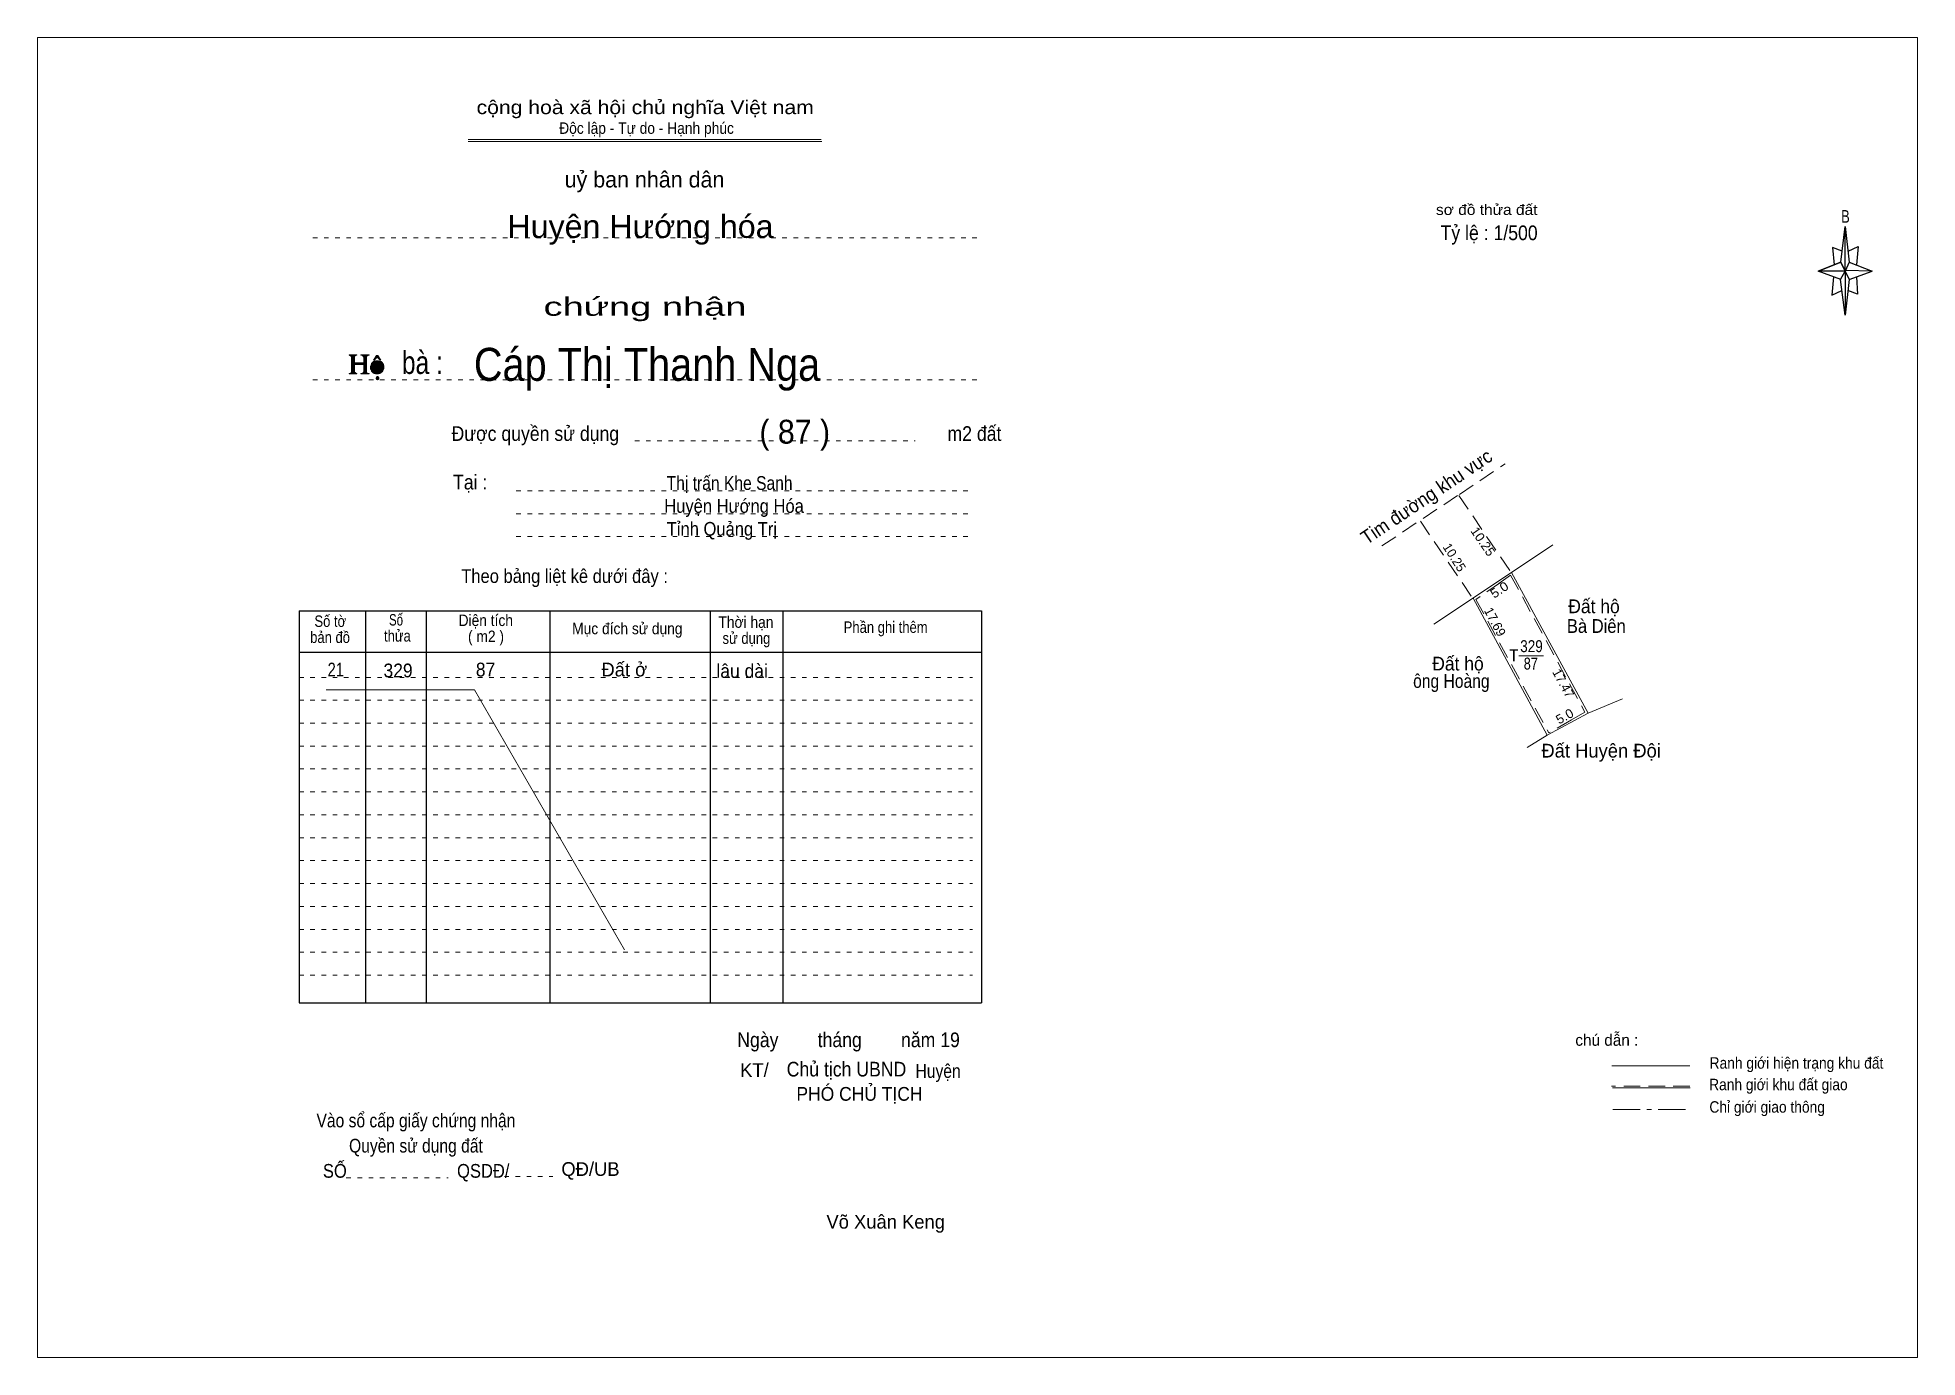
# Model space of a CAD drawing. Header units: centimetres. Extents: x -0.5 to 40.5, y 0 to 28.8.
import ezdxf
from ezdxf.enums import TextEntityAlignment as Align

# ---------------------------------------------------------------- set-up
doc = ezdxf.new("R2010")
doc.units = ezdxf.units.CM
doc.header["$LTSCALE"] = 0.12
for name, pattern in [('DOT_DASHED', [7.7, 5, -1.2, 0.3, -1.2]), ('DOTTED', [1.5, 0.3, -1.2]), ('MEDIUM_DASHED', [4.5, 3, -1.5])]:
    doc.linetypes.add(name, pattern=pattern)
for name, color, linetype, lineweight in [('1', 7, 'DOTTED', 13), ('2', 7, 'MEDIUM_DASHED', 13), ('31', 7, 'MEDIUM_DASHED', 13), ('34', 7, 'Continuous', 13), ('50', 7, 'Continuous', 25)]:
    doc.layers.add(name, color=color, linetype=linetype, lineweight=lineweight)
doc.layers.add('30', color=7, linetype='Continuous')

msp = doc.modelspace()

# ---------------------------------------------------------------- hatches: boundary and pattern name
at = {"layer": '34'}
for points in [[(6.43, 21.67), (6.43, 21.8), (6.43, 21.81), (6.44, 21.83), (6.46, 21.83), (6.48, 21.84), (6.48, 21.85), (6.31, 21.85), (6.31, 21.84), (6.33, 21.83), (6.35, 21.82), (6.36, 21.81), (6.36, 21.8), (6.36, 21.48), (6.36, 21.47), (6.35, 21.45), (6.33, 21.44), (6.31, 21.44), (6.31, 21.43), (6.48, 21.43), (6.48, 21.44), (6.46, 21.45), (6.44, 21.46), (6.43, 21.47), (6.43, 21.48), (6.43, 21.64), (6.63, 21.64), (6.63, 21.48), (6.62, 21.47), (6.62, 21.45), (6.6, 21.45), (6.57, 21.44), (6.57, 21.43), (6.75, 21.43), (6.75, 21.44), (6.72, 21.45), (6.7, 21.45), (6.69, 21.47), (6.69, 21.48), (6.69, 21.8), (6.69, 21.81), (6.7, 21.82), (6.72, 21.83), (6.75, 21.84), (6.75, 21.85), (6.57, 21.85), (6.57, 21.84), (6.6, 21.83), (6.62, 21.82), (6.62, 21.81), (6.63, 21.8), (6.63, 21.67)], [(6.86, 21.73), (6.92, 21.8), (6.99, 21.73), (7, 21.73), (6.94, 21.83), (6.91, 21.83), (6.84, 21.73)], [(7.07, 21.58), (7.07, 21.61), (7.06, 21.64), (7.05, 21.66), (7.03, 21.68), (7.01, 21.7), (6.98, 21.71), (6.95, 21.72), (6.92, 21.72), (6.89, 21.72), (6.86, 21.71), (6.84, 21.7), (6.82, 21.68), (6.8, 21.66), (6.79, 21.63), (6.78, 21.6), (6.78, 21.57), (6.78, 21.54), (6.79, 21.52), (6.8, 21.49), (6.82, 21.47), (6.84, 21.45), (6.86, 21.44), (6.89, 21.43), (6.92, 21.43), (6.95, 21.43), (6.98, 21.44), (7.01, 21.46), (7.03, 21.48), (7.05, 21.5), (7.06, 21.53), (7.07, 21.55)], [(7.01, 21.55), (7, 21.51), (6.99, 21.48), (6.96, 21.46), (6.93, 21.45), (6.91, 21.45), (6.89, 21.46), (6.88, 21.47), (6.86, 21.49), (6.85, 21.54), (6.84, 21.61), (6.85, 21.64), (6.86, 21.67), (6.88, 21.7), (6.91, 21.7), (6.94, 21.7), (6.97, 21.68), (6.99, 21.65), (7, 21.62)], [(6.9, 21.34), (6.9, 21.33), (6.91, 21.31), (6.92, 21.31), (6.93, 21.3), (6.94, 21.31), (6.95, 21.31), (6.96, 21.33), (6.96, 21.34), (6.96, 21.35), (6.95, 21.37), (6.94, 21.37), (6.93, 21.38), (6.92, 21.37), (6.91, 21.37)]]:
    msp.add_hatch(color=256, dxfattribs=at).paths.add_polyline_path(points)

# ---------------------------------------------------------------- linework, layer by layer
at = {"layer": '1', "linetype": 'Continuous'}
for p, q in [((8.91, 26.55), (16.62, 26.55)), ((8.91, 26.5), (16.63, 26.5))]:
    msp.add_line(p, q, dxfattribs=at)
at = {"layer": '1'}
for p, q in [((5.52, 24.4), (20.02, 24.4)), ((5.52, 21.3), (20.02, 21.3)), ((12.55, 19.97), (18.67, 19.97)), ((9.96, 18.88), (19.9, 18.88)), ((9.96, 18.38), (19.9, 18.38)), ((9.96, 17.88), (19.9, 17.88)), ((5.22, 14.81), (19.92, 14.81)), ((5.22, 14.31), (19.92, 14.31)), ((5.22, 13.81), (19.92, 13.81)), ((5.22, 13.31), (19.92, 13.31)), ((5.22, 12.81), (19.92, 12.81)), ((5.22, 12.31), (19.92, 12.31)), ((5.22, 11.81), (19.92, 11.81)), ((5.22, 11.31), (19.92, 11.31)), ((5.22, 10.81), (19.92, 10.81)), ((5.22, 10.31), (19.92, 10.31)), ((5.22, 9.81), (19.92, 9.81)), ((5.22, 9.31), (19.92, 9.31)), ((5.22, 8.81), (19.92, 8.81)), ((5.22, 8.31), (19.92, 8.31)), ((6.25, 3.89), (8.47, 3.89)), ((9.7, 3.92), (10.76, 3.92))]:
    msp.add_line(p, q, dxfattribs=at)
at = {"layer": '1', "linetype": 'Continuous', "lineweight": 25}
for p, q in [((5.22, 16.26), (20.12, 16.26)), ((5.22, 16.26), (5.22, 7.71)), ((6.67, 16.26), (6.67, 7.71)), ((7.99, 16.26), (7.99, 7.71)), ((10.69, 16.26), (10.69, 7.71)), ((14.19, 16.26), (14.19, 7.71)), ((15.78, 16.26), (15.78, 7.71)), ((20.12, 16.26), (20.12, 7.71)), ((5.22, 15.36), (20.12, 15.36)), ((5.22, 7.71), (20.12, 7.71))]:
    msp.add_line(p, q, dxfattribs=at)
at = {"layer": '1', "linetype": 'Continuous'}
msp.add_lwpolyline([(-0.49, -0.03), (40.55, -0.03), (40.55, 28.77), (-0.49, 28.77)], close=True, dxfattribs=at)
at = {"layer": '2'}
for p, q in [((30.55, 18.8), (31.55, 19.47)), ((28.86, 17.68), (30.56, 18.81)), ((31.65, 17.14), (30.53, 18.79)), ((30.81, 16.58), (29.69, 18.23)), ((31.41, 16.86), (31.67, 17.04)), ((31.67, 17.04), (33.29, 14.05)), ((30.91, 16.51), (32.5, 13.6)), ((33, 13.88), (33.29, 14.05))]:
    msp.add_line(p, q, dxfattribs=at)
at = {"layer": '2', "linetype": 'Continuous'}
for p, q in [((29.99, 15.97), (31.69, 17.1)), ((32.47, 13.55), (30.85, 16.54)), ((31.85, 15.28), (32.39, 15.28)), ((34.11, 14.34), (33.36, 14.03)), ((32.47, 13.55), (32.03, 13.28))]:
    msp.add_line(p, q, dxfattribs=at)
msp.add_lwpolyline([(33.36, 14.03), (31.69, 17.1), (32.59, 17.7)], dxfattribs=at)
at = {"layer": '31'}
for p, q in [((31.45, 16.88), (30.91, 16.51)), ((33, 13.88), (32.5, 13.6))]:
    msp.add_line(p, q, dxfattribs=at)
at = {"layer": '31', "linetype": 'Continuous'}
msp.add_line((32.47, 13.55), (33.36, 14.03), dxfattribs=at)
at = {"layer": '34'}
for points in [[(6.43, 21.67), (6.43, 21.8), (6.43, 21.81), (6.44, 21.83), (6.46, 21.83), (6.48, 21.84), (6.48, 21.85), (6.31, 21.85), (6.31, 21.84), (6.33, 21.83), (6.35, 21.82), (6.36, 21.81), (6.36, 21.8), (6.36, 21.48), (6.36, 21.47), (6.35, 21.45), (6.33, 21.44), (6.31, 21.44), (6.31, 21.43), (6.48, 21.43), (6.48, 21.44), (6.46, 21.45), (6.44, 21.46), (6.43, 21.47), (6.43, 21.48), (6.43, 21.64), (6.63, 21.64), (6.63, 21.48), (6.62, 21.47), (6.62, 21.45), (6.6, 21.45), (6.57, 21.44), (6.57, 21.43), (6.75, 21.43), (6.75, 21.44), (6.72, 21.45), (6.7, 21.45), (6.69, 21.47), (6.69, 21.48), (6.69, 21.8), (6.69, 21.81), (6.7, 21.82), (6.72, 21.83), (6.75, 21.84), (6.75, 21.85), (6.57, 21.85), (6.57, 21.84), (6.6, 21.83), (6.62, 21.82), (6.62, 21.81), (6.63, 21.8), (6.63, 21.67)], [(6.86, 21.73), (6.92, 21.8), (6.99, 21.73), (7, 21.73), (6.94, 21.83), (6.91, 21.83), (6.84, 21.73)], [(7.07, 21.58), (7.07, 21.61), (7.06, 21.64), (7.05, 21.66), (7.03, 21.68), (7.01, 21.7), (6.98, 21.71), (6.95, 21.72), (6.92, 21.72), (6.89, 21.72), (6.86, 21.71), (6.84, 21.7), (6.82, 21.68), (6.8, 21.66), (6.79, 21.63), (6.78, 21.6), (6.78, 21.57), (6.78, 21.54), (6.79, 21.52), (6.8, 21.49), (6.82, 21.47), (6.84, 21.45), (6.86, 21.44), (6.89, 21.43), (6.92, 21.43), (6.95, 21.43), (6.98, 21.44), (7.01, 21.46), (7.03, 21.48), (7.05, 21.5), (7.06, 21.53), (7.07, 21.55)], [(7.01, 21.55), (7, 21.51), (6.99, 21.48), (6.96, 21.46), (6.93, 21.45), (6.91, 21.45), (6.89, 21.46), (6.88, 21.47), (6.86, 21.49), (6.85, 21.54), (6.84, 21.61), (6.85, 21.64), (6.86, 21.67), (6.88, 21.7), (6.91, 21.7), (6.94, 21.7), (6.97, 21.68), (6.99, 21.65), (7, 21.62)], [(6.9, 21.34), (6.9, 21.33), (6.91, 21.31), (6.92, 21.31), (6.93, 21.3), (6.94, 21.31), (6.95, 21.31), (6.96, 21.33), (6.96, 21.34), (6.96, 21.35), (6.95, 21.37), (6.94, 21.37), (6.93, 21.38), (6.92, 21.37), (6.91, 21.37)]]:
    msp.add_lwpolyline(points, close=True, dxfattribs=at)
at = {"layer": '50'}
for p, q in [((38.88, 23.87), (38.97, 24.65)), ((39.06, 23.87), (39.56, 23.67)), ((38.88, 23.49), (38.38, 23.67)), ((39.06, 23.49), (38.97, 22.71)), ((39.22, 23.55), (39.24, 23.17)), ((39.24, 23.17), (39.03, 23.25))]:
    msp.add_line(p, q, dxfattribs=at)
at = {"layer": '50', "lineweight": 13}
for p, q in [((35.58, 6.33), (33.88, 6.33)), ((35.59, 5.85), (33.89, 5.85))]:
    msp.add_line(p, q, dxfattribs=at)
at = {"layer": '50', "linetype": 'MEDIUM_DASHED', "lineweight": 13}
msp.add_line((35.58, 5.89), (33.87, 5.89), dxfattribs=at)
at = {"layer": '50', "linetype": 'DOT_DASHED', "lineweight": 13}
msp.add_line((33.9, 5.38), (35.61, 5.38), dxfattribs=at)
at = {"layer": '50'}
for points in [[(38.97, 24.65), (39.06, 23.87), (38.97, 23.67)], [(38.97, 23.67), (38.38, 23.67), (38.88, 23.87), (39.06, 23.49), (39.56, 23.67), (38.97, 23.69)], [(38.97, 23.67), (38.97, 22.71), (38.87, 23.49)]]:
    msp.add_lwpolyline(points, close=True, dxfattribs=at)
for points in [[(38.97, 23.67), (38.88, 23.87), (38.38, 23.67)], [(38.91, 24.11), (38.7, 24.19), (38.73, 23.81)], [(39.04, 24.11), (39.26, 24.21), (39.22, 23.81)], [(38.72, 23.55), (38.68, 23.15), (38.9, 23.25)], [(38.97, 23.67), (39.06, 23.49), (39.56, 23.67)]]:
    msp.add_lwpolyline(points, dxfattribs=at)
at = {"layer": '50', "lineweight": 13}
msp.add_lwpolyline([(5.81, 14.54), (9.05, 14.54), (12.32, 8.86)], dxfattribs=at)

# ---------------------------------------------------------------- texts
at = {"layer": '1'}
for s, height, width, p in [('cộng hoà xã hội chủ nghĩa Việt nam', 0.3, 1.15, (12.775, 27.1)), ('Độc lập - Tự do - Hạnh phúc', 0.25, 0.9, (12.805, 26.67)), ('chứng nhận', 0.4, 1.55, (12.77, 22.7)), ('Được quyền sử dụng                                                                   m2 đất', 0.32, 0.9, (14.55, 19.97)), ('Tại :', 0.32, 0.9, (8.955, 18.91)), ('Theo bảng liệt kê dưới đây :', 0.3, 0.9, (11.015, 16.87)), ('Số tờ', 0.25, 0.85, (5.9, 15.91)), ('Số ', 0.25, 0.75, (7.37, 15.94)), ('Diện tích', 0.25, 0.9, (9.295, 15.93)), ('Mục đích sử dụng', 0.25, 0.9, (12.385, 15.75)), ('Thời hạn', 0.25, 0.9, (14.975, 15.89)), ('Phần ghi thêm', 0.25, 0.85, (18.025, 15.78)), ('bản đồ', 0.25, 0.85, (5.895, 15.56)), ('thửa', 0.25, 0.85, (7.365, 15.59)), ('( m2 )', 0.25, 0.9, (9.3, 15.58)), ('sử dụng', 0.25, 0.85, (14.985, 15.54)), ('Ngày        tháng        năm 19', 0.32, 0.9, (17.215, 6.74)), ('Chủ tịch UBND', 0.32, 0.9, (17.17, 6.1)), ('Vào sổ cấp giấy chứng nhận', 0.3, 0.85, (7.77, 4.99)), ('Quyền sử dụng đất', 0.3, 0.85, (7.77, 4.44)), ('SỐ                        QSDĐ/', 0.3, 0.9, (7.775, 3.89))]:
    msp.add_text(s, height=height, dxfattribs=dict(at, width=width)).set_placement(p, align=Align.CENTER)
msp.add_text('uỷ ban nhân dân', height=0.35, dxfattribs=at).set_placement((12.76, 25.5), align=Align.CENTER)
at = {"layer": '2'}
for s, height, rotation, width, p in [('Tim đường khu vực', 0.3, 33.959, 0.95, (29.916, 18.627)), ('10.25', 0.1995, 304.554, 1.05, (30.982, 17.717)), ('5.0', 0.2, 33.952, 1.1, (31.479, 16.637)), ('5.0', 0.1999, 28.887, 1.05, (32.897, 13.873))]:
    msp.add_text(s, height=height, rotation=rotation, dxfattribs=dict(at, width=width)).set_placement(p, align=Align.CENTER)
for s, rotation, p in [('10.25', 302.44, (30.358, 17.374)), ('17.69', 298.412, (31.241, 15.973)), ('17.47', 298.412, (32.731, 14.633))]:
    msp.add_text(s, height=0.2, rotation=rotation, dxfattribs=at).set_placement(p, align=Align.CENTER)
for s, height, width, p in [('Đất hộ', 0.3, 0.95, (33.49, 16.21)), ('Bà Diên', 0.3, 0.9, (33.54, 15.78)), ('329', 0.26, 0.85, (32.125, 15.36)), ('Đất hộ', 0.3, 0.95, (30.52, 14.96)), ('87', 0.26, 0.8, (32.11, 14.98)), ('ông Hoàng', 0.3, 0.85, (30.375, 14.58))]:
    msp.add_text(s, height=height, dxfattribs=dict(at, width=width)).set_placement(p, align=Align.CENTER)
at = {"layer": '2', "width": 0.95}
msp.add_text('T', height=0.259, dxfattribs=at).set_placement((31.84, 15.16), align=Align.RIGHT)
at = {"layer": '2'}
msp.add_text('Đất Huyện Đội', height=0.3, dxfattribs=at).set_placement((33.645, 13.06), align=Align.CENTER)
at = {"layer": '30', "width": 0.8}
msp.add_text('bà :', height=0.5, dxfattribs=at).set_placement((7.91, 21.43), align=Align.CENTER)
at = {"layer": '34'}
for s, height, width, p in [('Huyện Hướng hóa ', 0.5, 1.05, (12.77, 24.4)), ('Cáp Thị Thanh Nga', 0.7199, 0.9, (12.815, 21.28)), ('( 87 )', 0.52, 0.95, (16.04, 19.91)), ('Thị trấn Khe Sanh ', 0.3, 0.85, (14.665, 18.9)), ('Huyện Hướng Hóa ', 0.3, 0.9, (14.765, 18.4)), ('Tỉnh Quảng Trị ', 0.3, 0.9, (14.5, 17.9)), ('21', 0.3, 0.8, (6.02, 14.83)), ('329', 0.3, 0.95, (7.38, 14.81)), ('87', 0.3, 0.95, (9.29, 14.83)), ('lâu dài ', 0.3, 0.95, (14.945, 14.8))]:
    msp.add_text(s, height=height, dxfattribs=dict(at, width=width)).set_placement(p, align=Align.CENTER)
msp.add_text('Đất ở ', height=0.3, dxfattribs=at).set_placement((12.375, 14.83), align=Align.CENTER)
at = {"layer": '50'}
for s, height, width, p in [('sơ đồ thửa đất ', 0.23, 1.1, (31.195, 24.9)), ('B', 0.276, 0.75, (38.98, 24.73)), (' Huyện ', 0.3, 0.85, (19.17, 6.07)), ('Ranh giới hiện trạng khu đất', 0.25, 0.9, (37.91, 6.27)), (' PHÓ CHỦ TỊCH', 0.3, 0.95, (17.4, 5.57)), ('Ranh giới khu đất giao', 0.25, 0.9, (37.515, 5.8)), ('Chỉ giới giao thông', 0.25, 0.9, (37.27, 5.31))]:
    msp.add_text(s, height=height, dxfattribs=dict(at, width=width)).set_placement(p, align=Align.CENTER)
at = {"layer": '50', "width": 0.9}
msp.add_text('Tỷ lệ : 1/500', height=0.32, dxfattribs=at).set_placement((30.14, 24.35))
at = {"layer": '50'}
for s, height, p in [('chú dẫn :', 0.25, (33.77, 6.77)), ('KT/', 0.3, (15.16, 6.09)), ('QĐ/UB', 0.3, (11.58, 3.93)), (' Võ Xuân Keng', 0.3, (17.97, 2.78))]:
    msp.add_text(s, height=height, dxfattribs=at).set_placement(p, align=Align.CENTER)

doc.saveas('drawing.dxf')
